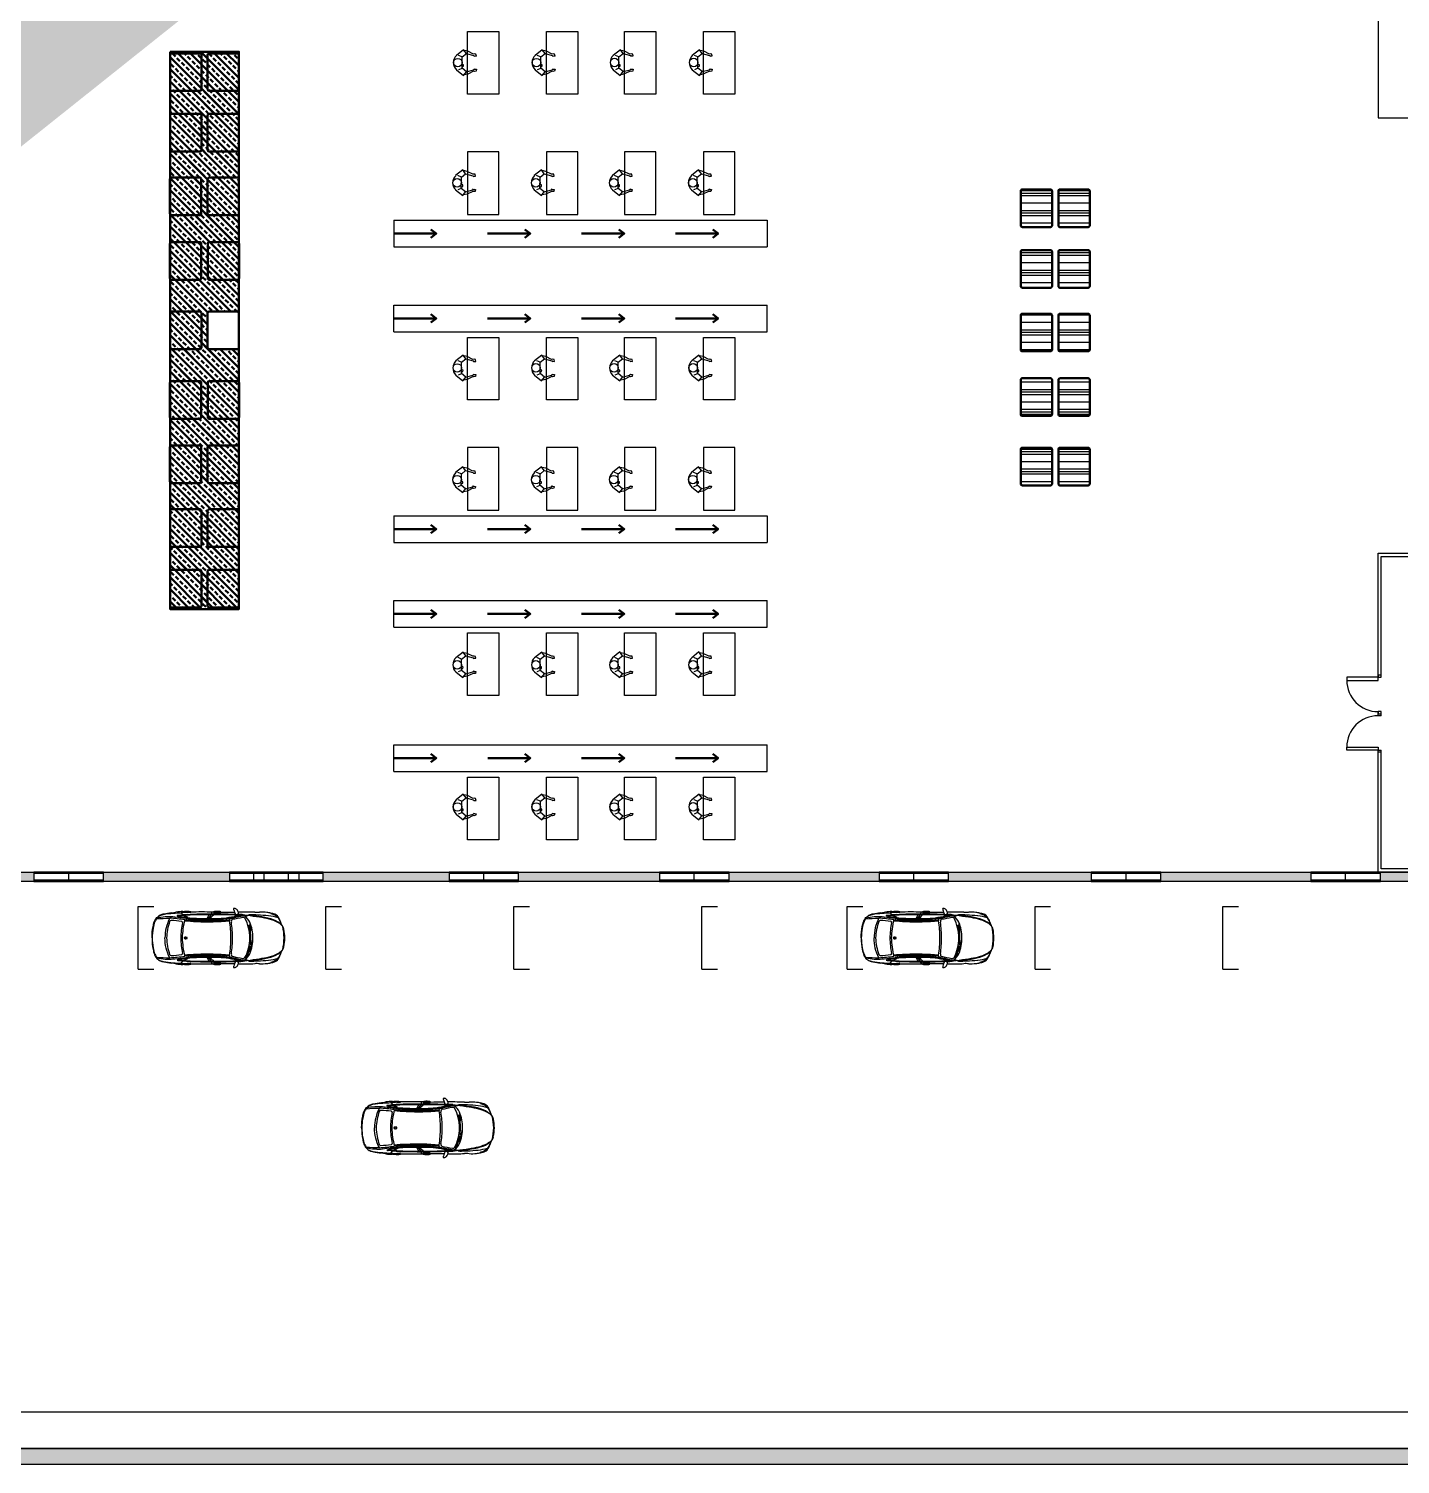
# Model space of a CAD drawing. Header units: millimetres. Extents: x -17739 to 130674, y -21116 to 94884.
# Drawn here: x 44710 to 88508, y -21116 to 24726 of the extents above; entities that cross this region are included whole.
import ezdxf

# ---------------------------------------------------------------- set-up
doc = ezdxf.new("R2010")
doc.units = ezdxf.units.MM
doc.layers.add('AM_0', color=7, linetype='Continuous', lineweight=50)
for name, color, linetype in [('Conveyor', 20, 'Continuous'), ('Doors', 7, 'Continuous'), ('freecads.com', 7, 'Continuous'), ('Hatches', 141, 'Continuous'), ('Windows', 150, 'Continuous'), ('Workstations', 7, 'Continuous')]:
    doc.layers.add(name, color=color, linetype=linetype)
pattern_1 = [(315, (24922.4, 65492.48), (193.0755, 193.0755), []), (315, (24922.4, 65299.4), (193.0755, 193.0755), [136.525, -68.2625])]

# ---------------------------------------------------------------- blocks, each defined once
blk = doc.blocks.new('Person Standing 002')
at = {"layer": 'freecads.com'}
for p, q in [((118349, 104057), (118284, 103973)), ((118366, 103991), (118349, 104032)), ((118500, 103993), (118516, 104035)), ((118583, 103978), (118515, 104060)), ((118284, 103973), (118328, 103940)), ((118301, 103923), (118292, 103965)), ((118335, 103857), (118301, 103923)), ((118328, 103940), (118367, 103991)), ((118328, 103940), (118352, 103858)), ((118333, 103846), (118335, 103857)), ((118352, 103858), (118364, 103847)), ((118366, 103991), (118499, 103993)), ((118383, 103991), (118392, 103975)), ((118392, 103975), (118408, 103975)), ((118408, 103975), (118416, 103992)), ((118499, 103993), (118539, 103944)), ((118518, 103860), (118507, 103849)), ((118539, 103944), (118518, 103860)), ((118535, 103861), (118567, 103928)), ((118537, 103849), (118535, 103861)), ((118539, 103944), (118583, 103978)), ((118567, 103928), (118575, 103969)), ((118336, 103829), (118333, 103846)), ((118358, 103824), (118336, 103829)), ((118364, 103847), (118358, 103846)), ((118358, 103846), (118358, 103824)), ((118507, 103849), (118513, 103849)), ((118513, 103849), (118513, 103827)), ((118513, 103827), (118535, 103833)), ((118535, 103833), (118537, 103849))]:
    blk.add_line(p, q, dxfattribs=at)
blk.add_circle((118432, 104042), 49.9, dxfattribs=at)
blk.add_arc((118433, 103980), 114, 44.1161, 137.682, dxfattribs=at)
blk = doc.blocks.new('Window1')
at = {"layer": 'Windows'}
for p, q in [((0.665, 0.379), (-1.558, 0.379)), ((-1.558, 0.379), (-1.558, 0.079)), ((0.665, 0.329), (-1.558, 0.329)), ((-1.558, 0.129), (0.665, 0.129)), ((-1.558, 0.079), (0.665, 0.079)), ((-0.447, 0.079), (-0.447, 0.379)), ((0.665, 0.079), (0.665, 0.379))]:
    blk.add_line(p, q, dxfattribs=at)
blk = doc.blocks.new('car.dwg')
for p, q in [((16029, -3274), (15892, -3285)), ((16029, -3268), (16049, -3268)), ((16029, -3268), (16029, -3274)), ((16046, -3262), (16049, -3268)), ((16180, -3343), (16197, -3356)), ((16287, -3154), (16288, -3158)), ((16970, -3239), (16732, -3239)), ((16875, -3388), (16880, -3375)), ((16970, -3239), (16974, -3229)), ((16970, -3239), (17256, -3239)), ((17050, -3165), (17055, -3167)), ((17055, -3167), (17122, -3167)), ((17056, -3248), (17055, -3239)), ((17106, -3139), (17105, -3146)), ((17105, -3146), (17106, -3167)), ((17106, -3167), (17105, -3179)), ((17294, -3166), (17250, -3167)), ((17782, -3296), (17794, -3257)), ((17794, -3257), (17798, -3249)), ((17798, -3249), (17801, -3244)), ((17801, -3244), (17800, -3238)), ((17801, -3244), (17803, -3250)), ((17897, -3241), (17900, -3247)), ((17900, -3247), (18032, -3253)), ((17900, -3247), (17908, -3264)), ((17908, -3264), (17903, -3269)), ((17585, -3418), (17584, -3411)), ((18252, -3588), (18257, -3585)), ((18257, -3585), (18266, -3585)), ((18263, -4294), (18268, -4294)), ((18268, -4294), (18278, -4298)), ((18288, -4254), (18281, -4255)), ((18297, -4254), (18288, -4254)), ((16029, -4786), (15892, -4775)), ((16029, -4792), (16029, -4786)), ((16029, -4792), (16049, -4792)), ((16046, -4798), (16049, -4792)), ((16180, -4717), (16197, -4704)), ((16970, -4821), (16732, -4821)), ((16875, -4672), (16880, -4685)), ((16970, -4821), (16974, -4831)), ((16970, -4821), (17256, -4821)), ((17056, -4812), (17055, -4821)), ((17585, -4642), (17584, -4649)), ((17782, -4764), (17794, -4803)), ((17794, -4803), (17798, -4812)), ((17798, -4812), (17801, -4817)), ((17801, -4817), (17800, -4822)), ((17801, -4817), (17803, -4810)), ((17897, -4819), (17900, -4813)), ((17900, -4813), (17908, -4796)), ((17900, -4813), (18032, -4807)), ((17908, -4796), (17903, -4791)), ((18147, -4707), (18150, -4709)), ((18150, -4709), (18155, -4710)), ((18220, -4511), (18201, -4571)), ((18201, -4571), (18213, -4575)), ((18213, -4575), (18231, -4514)), ((18223, -4511), (18220, -4511)), ((18229, -4493), (18223, -4511)), ((18229, -4512), (18223, -4511)), ((18233, -4496), (18229, -4512)), ((18231, -4514), (18229, -4512)), ((16287, -4906), (16288, -4902)), ((17050, -4895), (17055, -4893)), ((17055, -4893), (17122, -4893)), ((17106, -4893), (17105, -4881)), ((17105, -4915), (17106, -4893)), ((17106, -4922), (17105, -4915)), ((17294, -4895), (17250, -4893))]:
    blk.add_line(p, q)
for points in [[(14982, -4030, -0.042798), (15018, -3640, -0.030543), (15061, -3487, -0.062297), (15102, -3403, -0.036776), (15145, -3344, -0.090431), (15206, -3294, -0.068971), (15362, -3237, -0.031261), (15695, -3197, -0.012939), (15963, -3179), (16032, -3257), (15876, -3272)], [(15102, -3403), (15138, -3386, -0.025645), (15579, -3365, 0.116131), (15416, -4030, -14.662894)], [(14982, -4030, 0.042798), (15018, -4420, 0.030543), (15061, -4573, 0.062297), (15102, -4657, 0.036776), (15145, -4716, 0.090431), (15206, -4766, 0.068971), (15362, -4823, 0.031261), (15695, -4863, 0.012939), (15963, -4881), (16032, -4803), (15876, -4788)], [(15102, -4657), (15138, -4674, 0.025645), (15579, -4695, -0.116131), (15416, -4030, 14.662894)]]:
    blk.add_lwpolyline(points, format="xyb")
for points in [[(15876, -3272), (15885, -3276), (16046, -3262), (16032, -3257)], [(17125, -3159), (17250, -3159)], [(17585, -3418), (17590, -3450)], [(18295, -3894), (18296, -3958), (18305, -3957), (18301, -3894), (18295, -3894)], [(15876, -4788), (15885, -4784), (16046, -4798), (16032, -4803)], [(17585, -4642), (17590, -4610)], [(17125, -4901), (17250, -4901)]]:
    blk.add_lwpolyline(points)
for centre, radius, start, end in [((15256, -3524), 181, 103.0394, 130.5247), ((15270, -3348), 83.9, 88.3161, 141.2461), ((15505, -4896), 1576, 90.5487, 100.6231), ((15456, -3683), 462, 99.8148, 115.0977), ((16294, -8260), 5115, 97.4039, 100.3233), ((15562, -4600), 1282, 81.4644, 93.2149), ((15032, -11112), 7767, 82.2283, 85.963), ((14581, 2989), 6266, 279.6809, 281.2148), ((9415, -55579), 52630, 82.6778, 83.0837), ((16013, -4598), 1456, 89.9056, 98.4179), ((15833, -3283), 4.82, 103.7745, 152.4662), ((15833, -3280), 4.5, 193.6971, 237.0408), ((16108, -2569), 766, 248.7908, 259.6615), ((15917, -3706), 436, 95.4441, 101.2953), ((16034, -2987), 330, 240.0557, 259.2624), ((16016, -3240), 81, 107.295, 130.7946), ((16246, -6640), 3472, 91.2773, 94.6657), ((16500, -466), 2906, 259.4887, 265.5618), ((16508, -494), 2868, 259.2306, 264.8314), ((16950, -6264), 3246, 105.8537, 107.1715), ((16054, 937), 4079, 269.4517, 270.5001), ((15058, -5189), 2153, 59.2035, 63.1852), ((14481, -6325), 3422, 60.7611, 63.1027), ((16601, -9801), 6569, 90.9431, 94.9672), ((16080, -3169), 41.5, 162.701, 187.0153), ((16052, -3161), 12, 114.7262, 156.3652), ((16594, -10710), 7469, 92.7089, 94.2094), ((16126, -3441), 301, 96.9387, 105.3332), ((15408, -4584), 1463, 57.9622, 64.0308), ((16713, -13137), 9887, 88.945, 93.8072), ((16166, -3684), 547, 77.6822, 98.0216), ((16100, -3146), 7.8, 136.6977, 182.1668), ((16293, -3148), 201, 179.5343, 186.4579), ((16118, -3169), 12.1, 100.9874, 144.5305), ((16132, -3163), 23.6, 178.6361, 197.8303), ((16189, -3762), 609, 87.2338, 96.8974), ((16766, 2271), 5686, 263.5016, 269.0161), ((13134, 253977), 257163, 270.676, 270.7024), ((16209, -3289), 135, 78.5704, 86.1055), ((16234, -3165), 8.58, 34.3335, 75.4726), ((16249, -3166), 9.24, 155.6162, 187.1574), ((16237, -3161), 4.62, 337.6725, 14.278), ((16810, -17889), 14650, 90.3054, 92.2231), ((16812, 2997), 6372, 264.9362, 269.1357), ((16748, 1784), 5169, 264.7571, 269.3309), ((16280, -3156), 8.17, 14.4585, 65.6362), ((16240, -3158), 47.9, 348.733, 359.7706), ((16617, -36740), 33584, 89.3199, 90.5618), ((17228, -57939), 54710, 90.2665, 90.7705), ((16911, 3240), 6629, 268.0643, 274.0145), ((16905, 9081), 12456, 269.1288, 271.0855), ((18203, -3948), 1482, 151.4251, 157.2685), ((19228, -4761), 2723, 146.0259, 149.4219), ((18526, -4731), 2095, 134.5945, 139.6867), ((18154, -4392), 1586, 133.8317, 140.127), ((17068, -3237), 94.3, 123.7395, 175.3612), ((16412, -136470), 133242, 89.51274, 89.75822), ((17069, -7964), 4806, 90.226, 90.6346), ((17062, -3158), 12.1, 124.7297, 179.1002), ((17096, -3162), 46, 175.4755, 190.1187), ((17058, -3166), 8.9, 203.7738, 263.1089), ((17125, -3373), 235, 95.2925, 107.4223), ((16146, -107215), 103971, 89.0917, 89.4986), ((17132, -2486), 694, 263.8044, 269.8597), ((17171, -3817), 682, 82.6801, 95.6589), ((17124, -3163), 3.2, 130.0559, 189.0264), ((17095, -3171), 27.3, 7.957, 16.3147), ((17074, -3166), 47.4, 354.553, 359.2312), ((17123, -3170), 1.53, 194.7184, 272.4023), ((17154, -3252), 97, 93.5154, 109.2986), ((17199, -2248), 927, 265.3151, 272.0924), ((17165, -1358), 1822, 268.9136, 273.1443), ((17070, -57), 3318, 271.2301, 276.999), ((17196, -4238), 1084, 88.2387, 92.545), ((17114, -690), 2721, 272.0593, 281.5957), ((17229, -3222), 67.8, 75.3596, 89.6205), ((17224, -3083), 91.8, 275.1245, 285.8742), ((17243, -3165), 8.71, 26.2611, 68.5582), ((17247, -3170), 2.7, 319.1142, 3.9893), ((17243, -3162), 8.13, 343.3921, 8.4566), ((17263, -3168), 13.1, 164.5968, 187.0776), ((17299, -31443), 28204, 88.9789, 90.087), ((17235, -3307), 168, 70.5421, 82.0339), ((17250, -2962), 215, 273.9495, 280.5283), ((17287, -3155), 6.66, 8.3433, 60.3687), ((17288, -3168), 5.95, 286.6364, 344.0734), ((17235, -3161), 58.9, 1.7568, 6.5938), ((17030, 204581), 207740, 270.07275, 270.19998), ((17249, -3162), 45.6, 349.9179, 3.8013), ((16988, 155), 3548, 276.2752, 282.7332), ((15824, 7053), 10533, 279.0142, 280.9801), ((17962, 12506), 15745, 268.4801, 269.4105), ((18995, -8821), 5606, 99.3136, 104.2202), ((19246, -10332), 7154, 99.5385, 102.7972), ((19702, -12686), 9489, 100.0974, 102.277), ((17745, -3050), 19.7, 144.7542, 186.9375), ((17868, -3041), 142, 184.7206, 197.6831), ((17760, -3197), 162, 90.9718, 101.0991), ((18765, -2797), 1072, 195.5099, 199.6481), ((18355, -2964), 630, 197.8438, 203.7824), ((17761, -3119), 83.8, 61.8844, 92.3661), ((21174, -20693), 17718, 100.3671, 101.079), ((17811, -3205), 34.9, 202.6753, 234.1149), ((17093, 794), 4143, 279.5908, 281.269), ((17932, -3333), 153, 147.2423, 163.9953), ((17797, -3224), 11, 235.991, 275.8157), ((17810, -3039), 197, 266.2688, 284.3035), ((17794, -3239), 6.48, 10.4157, 32.5838), ((17748, -3145), 113, 41.7213, 62.2879), ((17826, -3169), 84.3, 254.7774, 319.4892), ((17524, -1263), 2046, 278.5969, 283.6322), ((17678, -3219), 214, 25.296, 43.7668), ((17845, -3183), 48.6, 286.9639, 319.4606), ((17685, -3216), 207, 11.3765, 25.5979), ((17858, -3194), 31.3, 319.1874, 349.243), ((17951, -30332), 27174, 89.4896, 90.1419), ((17719, -3309), 191, 20.9228, 30.3856), ((17762, -3194), 127, 357.1349, 8.1729), ((17478, -14922), 11689, 87.2061, 87.9433), ((18197, 2968), 6226, 267.2791, 268.0456), ((17508, -902), 2400, 279.4538, 281.4523), ((17943, -3005), 264, 279.3015, 293.2786), ((17904, -3691), 442, 65.5183, 76.6055), ((17836, -5667), 2414, 81.8418, 85.8186), ((18053, -3414), 71.3, 40.2428, 101.9751), ((19174, 5406), 8726, 262.5822, 263.6941), ((17830, -3701), 486, 24.2143, 58.0007), ((16861, -4025), 1410, 359.8102, 27.7965), ((16906, -1200), 2436, 299.9151, 301.4876), ((18140, -3065), 216, 280.2088, 294.7565), ((17506, -10086), 6841, 80.8176, 84.3594), ((18168, -8329), 5170, 86.9987, 89.7223), ((17436, -12002), 8769, 81.8379, 84.901), ((18293, -3456), 205, 93.7078, 107.6748), ((18307, -7227), 3975, 86.663, 90.3894), ((18494, -1439), 1727, 268.1415, 273.5267), ((18136, -11191), 7942, 84.4529, 87.0971), ((17942, -7440), 4161, 76.2866, 80.9255), ((18672, -4802), 1640, 83.8979, 92.4913), ((18433, -5099), 1795, 69.2092, 82.0333), ((18794, -3822), 653, 73.5542, 85.4181), ((18722, -5009), 1733, 73.2552, 83.9931), ((18839, -3491), 323, 55.7245, 68.6004), ((18719, -4896), 1720, 78.9301, 81.2861), ((18756, -4079), 891, 70.2978, 75.1794), ((18965, -3437), 221, 73.7567, 85.1173), ((18823, -3927), 731, 66.2007, 73.7915), ((18957, -3605), 407, 62.1217, 76.961), ((18903, -3655), 442, 52.3256, 69.7511), ((19009, -3496), 262, 55.3325, 65.4736), ((19059, -3421), 197, 44.2667, 63.3349), ((19138, -3305), 30.9, 7.1645, 49.713), ((19014, -3526), 273, 40.3689, 54.2573), ((18831, -3601), 487, 28.1254, 40.7942), ((18472, -3937), 953, 28.8458, 38.0856), ((19244, -3498), 125, 88.2579, 92.1575), ((19247, -3384), 11.7, 29.9471, 86.8773), ((19035, -3505), 256, 19.795, 29.6958), ((18347, -3832), 1023, 20.2583, 26.7015), ((17004, -4042), 2016, 170.248, 179.66), ((15966, -3849), 960, 157.3339, 171.102), ((15505, -3676), 467, 141.6789, 155.1309), ((17465, -4112), 1995, 161.3296, 177.6529), ((15631, -3503), 63.3, 93.8772, 151.8888), ((15355, -8576), 5143, 83.0583, 86.9721), ((19299, -4155), 3354, 168.8648, 177.8622), ((15975, -3503), 33, 352.8873, 88.041), ((18697, -4087), 2699, 165.622, 178.7869), ((16575, 859), 4336, 263.3749, 268.7418), ((16681, 2056), 5505, 263.7659, 269.4325), ((16866, 3706), 7193, 266.926, 275.782), ((16902, 2796), 6252, 267.4737, 276.277), ((16874, 4437), 7854, 268.4961, 272.4636), ((17597, -3409), 13.7, 132.6326, 188.8965), ((17640, -3478), 94.2, 103.4447, 123.1622), ((13857, -4021), 3777, 359.8579, 8.6918), ((17767, -3477), 119, 159.0921, 191.3734), ((14436, -4005), 3254, 359.5619, 8.9275), ((17692, -3457), 43.1, 100.5091, 148.4901), ((14433, -4088), 3852, 357.5221, 7.4665), ((15033, -4072), 3260, 356.7894, 8.5777), ((15454, -4050), 2851, 4.5463, 9.3806), ((17083, -4004), 1292, 358.8403, 22.8935), ((17088, -3722), 1212, 354.5466, 9.2497), ((17487, -3878), 809, 358.8881, 2.9129), ((16917, -3706), 1388, 354.4624, 5.891), ((17809, -3879), 491, 358.2826, 4.6012), ((18634, -4583), 1221, 61.6022, 76.0761), ((18777, -4196), 829, 45.9605, 69.3368), ((18900, -4084), 655, 45.0746, 61.2652), ((19273, -3419), 3.24, 283.4988, 7.4603), ((18280, -3939), 1126, 17.5056, 24.2266), ((19405, -3588), 53.2, 193.5026, 216.7603), ((19217, -3765), 205, 29.0464, 44.902), ((17447, -4076), 1980, 1.3352, 12.8426), ((19172, -3778), 251, 9.8724, 26.7265), ((17547, -4067), 1902, 1.1061, 10.0395), ((17004, -4018), 2016, 180.34, 189.752), ((17465, -3948), 1995, 182.3471, 198.6704), ((19299, -3905), 3354, 182.1378, 191.1352), ((18697, -3973), 2699, 181.2131, 194.378), ((16074, -4028), 11.2, 129.3585, 188.0367), ((16074, -4032), 11.2, 171.9633, 230.6415), ((16038, -5451), 1432, 86.4741, 88.8454), ((16038, -2609), 1432, 271.1546, 273.5259), ((16165, -4025), 83.9, 162.7403, 176.9625), ((16165, -4035), 83.9, 183.0375, 197.2597), ((16012, -4816), 820, 79.3541, 84.8924), ((16012, -3244), 820, 275.1076, 280.6459), ((16090, -4028), 74.7, 358.3274, 13.3812), ((16090, -4032), 74.7, 346.6188, 1.6726), ((13857, -4039), 3777, 351.3082, 0.1421), ((14436, -4055), 3254, 351.0725, 0.4381), ((16861, -4035), 1410, 332.2035, 0.1898), ((15034, -3612), 3300, 340.6071, 348.0623), ((15139, -3629), 3199, 340.2704, 347.9985), ((16256, -3921), 2057, 343.9076, 349.4401), ((16518, -3736), 1887, 337.0223, 349.7031), ((16702, -3771), 1709, 335.6721, 348.0553), ((17083, -4056), 1292, 337.1065, 1.1597), ((15454, -4050), 2851, 355.8937, 1.8601), ((17447, -3984), 1980, 347.1574, 358.6648), ((19172, -4282), 251, 333.2735, 350.1276), ((17547, -3993), 1902, 349.9605, 358.8939), ((15966, -4211), 960, 188.898, 202.6661), ((15505, -4384), 467, 204.8691, 218.3211), ((15256, -4537), 181, 229.4753, 256.9606), ((15270, -4712), 83.9, 218.7539, 271.6839), ((15505, -3164), 1576, 259.3769, 269.4513), ((15456, -4377), 462, 244.9023, 260.1852), ((15562, -3460), 1282, 266.7851, 278.5356), ((15631, -4557), 63.3, 208.1112, 266.1228), ((15032, 3052), 7767, 274.037, 277.7717), ((15355, 516), 5143, 273.0279, 276.9417), ((9415, 47519), 52630, 276.9163, 277.3222), ((15833, -4780), 4.5, 122.9592, 166.3029), ((15833, -4777), 4.82, 207.5338, 256.2255), ((16108, -5491), 766, 100.3385, 111.2092), ((15917, -4354), 436, 258.7047, 264.5559), ((16034, -5073), 330, 100.7376, 119.9443), ((16500, -7594), 2906, 94.4382, 100.5113), ((16508, -7566), 2868, 95.1686, 100.7694), ((15975, -4557), 33, 271.959, 7.1127), ((15058, -2871), 2153, 296.8148, 300.7965), ((14481, -1735), 3422, 296.8973, 299.2389), ((16601, 1741), 6569, 265.0328, 269.0569), ((16594, 2650), 7469, 265.7906, 267.2911), ((15408, -3476), 1463, 295.9692, 302.0378), ((16713, 5076), 9887, 266.1928, 271.055), ((16575, -8919), 4336, 91.2582, 96.6251), ((16681, -10116), 5505, 90.5675, 96.2341), ((16766, -10331), 5686, 90.9839, 96.4984), ((16810, 9829), 14650, 267.7769, 269.6946), ((16812, -11057), 6372, 90.8643, 95.0638), ((16748, -9844), 5169, 90.6691, 95.2429), ((16866, -11767), 7193, 84.218, 93.074), ((17228, 49879), 54710, 269.2295, 269.7335), ((16902, -10856), 6252, 83.723, 92.5263), ((16874, -12497), 7854, 87.5364, 91.5039), ((16911, -11301), 6629, 85.9855, 91.9357), ((16905, -17141), 12456, 88.9145, 90.8712), ((18203, -4112), 1482, 202.7315, 208.5749), ((19228, -3300), 2723, 210.5781, 213.9741), ((18526, -3329), 2095, 220.3133, 225.4055), ((18154, -3668), 1586, 219.873, 226.1683), ((16412, 128410), 133242, 270.24178, 270.48726), ((16146, 99155), 103971, 270.5014, 270.9083), ((17070, -8004), 3318, 83.001, 88.7699), ((17114, -7370), 2721, 78.4043, 87.9407), ((17299, 23383), 28204, 269.913, 271.0211), ((16988, -8215), 3548, 77.2668, 83.7248), ((15824, -15113), 10533, 79.0199, 80.9858), ((17962, -20566), 15745, 90.5895, 91.5199), ((17597, -4651), 13.7, 171.1035, 227.3674), ((17640, -4582), 94.2, 236.8378, 256.5553), ((18995, 761), 5606, 255.7798, 260.6864), ((17767, -4583), 119, 168.6266, 200.9079), ((17692, -4603), 43.1, 211.5099, 259.4909), ((19246, 2272), 7154, 257.2028, 260.4615), ((19702, 4626), 9489, 257.723, 259.9026), ((21174, 12633), 17718, 258.921, 259.6329), ((17811, -4855), 34.9, 125.8851, 157.3247), ((17093, -8854), 4143, 78.731, 80.4092), ((17932, -4727), 153, 196.0047, 212.7577), ((17797, -4836), 11, 84.1843, 124.009), ((17810, -5021), 197, 75.6965, 93.7312), ((17794, -4821), 6.48, 327.4162, 349.5843), ((17826, -4892), 84.3, 40.5108, 105.2226), ((17524, -6797), 2046, 76.3678, 81.4031), ((17719, -4751), 191, 329.6144, 339.0772), ((17478, 6862), 11689, 272.0567, 272.7939), ((18197, -11028), 6226, 91.9544, 92.7209), ((17508, -7158), 2400, 78.5477, 80.5462), ((17943, -5055), 264, 66.7214, 80.6985), ((17904, -4369), 442, 283.3945, 294.4817), ((17836, -2393), 2414, 274.1814, 278.1582), ((18053, -4646), 71.3, 258.0249, 319.7572), ((19174, -13466), 8726, 96.3059, 97.4178), ((17830, -4360), 486, 301.9993, 335.7857), ((16906, -6860), 2436, 58.5124, 60.0849), ((16256, -3921), 2057, 337.4478, 341.5242), ((17506, 2025), 6841, 275.6406, 279.1824), ((18140, -4996), 216, 65.2435, 79.7912), ((17436, 3941), 8769, 275.099, 278.1621), ((18170, -4390), 119, 299.6698, 315.9985), ((18293, -4604), 205, 252.3252, 266.2922), ((18155, -4376), 143, 303.0381, 316.3783), ((18307, -833), 3975, 269.6106, 273.337), ((18136, 3130), 7942, 272.9029, 275.5471), ((17942, -620), 4161, 279.0745, 283.7134), ((18433, -2961), 1795, 277.9667, 290.7908), ((18722, -3051), 1733, 276.0069, 286.7448), ((18634, -3477), 1221, 283.9239, 298.3978), ((18756, -3981), 891, 284.8206, 289.7022), ((18823, -4133), 731, 286.2085, 293.7993), ((18957, -4455), 407, 283.039, 297.8783), ((18903, -4406), 442, 290.2489, 307.6744), ((18777, -3864), 829, 290.6632, 314.0395), ((19009, -4564), 262, 294.5264, 304.6675), ((19059, -4640), 197, 296.6651, 315.7333), ((19138, -4755), 30.9, 310.287, 352.8355), ((19014, -4534), 273, 305.7427, 319.6311), ((18831, -4459), 487, 319.2058, 331.8746), ((18900, -3976), 655, 298.7348, 314.9254), ((18472, -4123), 953, 321.9144, 331.1542), ((19244, -4562), 125, 267.8425, 271.7421), ((19247, -4676), 11.7, 273.1227, 330.0529), ((19035, -4555), 256, 330.3042, 340.205), ((18347, -4229), 1023, 333.2985, 339.7417), ((19273, -4641), 3.24, 352.5397, 76.5012), ((18280, -4121), 1126, 335.7734, 342.4944), ((19405, -4472), 53.2, 143.2397, 166.4974), ((19217, -4295), 205, 315.098, 330.9536), ((16294, 200), 5115, 259.6767, 262.5961), ((14581, -11049), 6266, 78.7852, 80.3191), ((16013, -3462), 1456, 261.5821, 270.0944), ((16016, -4820), 81, 229.2054, 252.705), ((16246, -1421), 3472, 265.3343, 268.7227), ((16950, -1796), 3246, 252.8285, 254.1463), ((16054, -8997), 4079, 89.4999, 90.5483), ((16080, -4892), 41.5, 172.9847, 197.299), ((16052, -4899), 12, 203.6348, 245.2738), ((16126, -4619), 301, 254.6668, 263.0613), ((16166, -4377), 547, 261.9784, 282.3178), ((16293, -4912), 201, 173.5421, 180.4657), ((16100, -4914), 7.8, 177.8332, 223.3023), ((16132, -4897), 23.6, 162.1697, 181.3639), ((16118, -4891), 12.1, 215.4695, 259.0126), ((16189, -4298), 609, 263.1026, 272.7662), ((13134, -262037), 257163, 89.2976, 89.324), ((16209, -4771), 135, 273.8945, 281.4296), ((16234, -4896), 8.58, 284.5274, 325.6665), ((16249, -4894), 9.24, 172.8426, 204.3838), ((16237, -4899), 4.62, 345.722, 22.3275), ((16280, -4904), 8.17, 294.3638, 345.5415), ((16240, -4903), 47.9, 0.2294, 11.267), ((16617, 28680), 33584, 269.4382, 270.6801), ((17068, -4823), 94.3, 184.6388, 236.2605), ((17069, -96), 4806, 269.3654, 269.774), ((17058, -4894), 8.9, 96.8911, 156.2262), ((17096, -4898), 46, 169.8813, 184.5245), ((17062, -4902), 12.1, 180.8998, 235.2703), ((17125, -4687), 235, 252.5777, 264.7075), ((17132, -5574), 694, 90.1403, 96.1956), ((17171, -4243), 682, 264.3411, 277.3199), ((17123, -4890), 1.53, 87.5977, 165.2816), ((17074, -4894), 47.4, 0.7688, 5.447), ((17095, -4889), 27.3, 343.6853, 352.043), ((17124, -4898), 3.2, 170.9736, 229.9441), ((17154, -4808), 97, 250.7014, 266.4846), ((17199, -5813), 927, 87.9076, 94.6849), ((17165, -6703), 1822, 86.8557, 91.0864), ((17196, -3822), 1084, 267.455, 271.7613), ((17229, -4838), 67.8, 270.3795, 284.6404), ((17224, -4977), 91.8, 74.1258, 84.8755), ((17243, -4896), 8.71, 291.4418, 333.7389), ((17247, -4891), 2.7, 356.0107, 40.8858), ((17263, -4892), 13.1, 172.9224, 195.4032), ((17243, -4898), 8.13, 351.5434, 16.6079), ((17235, -4753), 168, 277.9661, 289.4579), ((17250, -5098), 215, 79.4717, 86.0505), ((17288, -4892), 5.95, 15.9266, 73.3636), ((17287, -4905), 6.66, 299.6313, 351.6567), ((17249, -4898), 45.6, 356.1987, 10.0821), ((17235, -4900), 58.9, 353.4062, 358.2432), ((17030, -212641), 207740, 89.80002, 89.92725), ((17868, -5020), 142, 162.3169, 175.2794), ((17745, -5010), 19.7, 173.0625, 215.2458), ((17760, -4863), 162, 258.9009, 269.0282), ((18765, -5263), 1072, 160.3519, 164.4901), ((18355, -5096), 630, 156.2176, 162.1562), ((17761, -4941), 83.8, 267.6339, 298.1156), ((17748, -4915), 113, 297.7121, 318.2787), ((17678, -4842), 214, 316.2332, 334.704), ((17845, -4877), 48.6, 40.5394, 73.0361), ((17685, -4844), 207, 334.4021, 348.6235), ((17858, -4866), 31.3, 10.757, 40.8126), ((17951, 22272), 27174, 269.8581, 270.5104), ((17762, -4866), 127, 351.8271, 2.8651), ((18168, 269), 5170, 270.2777, 273.0013), ((18494, -6621), 1727, 86.4733, 91.8585), ((18672, -3258), 1640, 267.5087, 276.1021), ((18794, -4238), 653, 274.5819, 286.4458), ((18839, -4569), 323, 291.3996, 304.2755), ((18719, -3164), 1720, 278.7139, 281.0699), ((18965, -4623), 221, 274.8827, 286.2433)]:
    blk.add_arc(centre, radius, start, end)

msp = doc.modelspace()

# ---------------------------------------------------------------- hatches: boundary and pattern name
h = msp.add_hatch()
h.set_pattern_fill('ZIGZAG', color=4, scale=100)
h.set_pattern_definition([(0, (-27645.86, -20808.2), (317.5, 317.5), [317.5, -317.5]), (90, (-27328.36, -20808.2), (-317.5, 317.5), [317.5, -317.5])])
h.paths.add_polyline_path([(118945, -21116), (118945, -20616), (-6197, -20616), (-6197, -21116)])
h.paths.add_polyline_path([(124945, -20616), (124945, -21116), (130674, -21116), (130674, 94884), (-17739, 94884), (-17739, -21116), (-12197, -21116), (-12197, -20616), (-17241, -20616), (-17241, 94384), (130174, 94384), (130174, -20616)])
h = msp.add_hatch()
h.set_pattern_fill('GRAVEL', color=256)
h.set_pattern_definition([(228.0127875, (-27627.5733, -20782.793), (-203.200000016, -228.599999986), [3.4172144, -338.3048364]), (184.969741, (-27629.8593, -20785.333), (304.7999998794, 25.400001447), [5.8640472, -580.540489]), (132.5104471, (-27635.7013, -20785.841), (254.000000107, -279.399999902), [4.1348152, -409.347228]), (267.273689, (-27645.6073, -20792.191), (25.400000053, 507.999999997), [5.3400452, -528.6643743]), (292.8336542, (-27645.8613, -20797.525), (-127.000000011, 304.7999999956), [5.236337, -518.3980775]), (357.273689, (-27643.8293, -20802.351), (-507.999999997, 25.400000053), [5.3400452, -528.6643743]), (37.69424047, (-27638.4953, -20802.605), (-330.1999999854, -254.000000019), [7.0619366, -699.131153]), (72.2553284, (-27632.9073, -20798.287), (177.800000048, 558.799999985), [6.6671952, -660.052566]), (121.4295656, (-27630.8753, -20791.937), (-203.200000029, 330.199999982), [5.35813, -530.455457]), (175.2363583, (-27633.6693, -20787.365), (279.399999996, -25.400000044), [6.1171328, -299.7393695]), (222.3974378, (-27639.7653, -20786.857), (-304.7999999902, -279.4000000106), [7.9107792, -783.167725]), (138.8140748, (-27620.4613, -20792.445), (-177.79999999, 152.400000012), [2.7000454, -267.3056582]), (171.4692344, (-27622.4933, -20790.667), (330.200000009, -50.799999942), [5.1368198, -508.54639]), (225, (-27627.573, -20789.905), (-4e-15, -25.4), [3.5920934, -32.328931]), (203.1985905, (-27629.3513, -20786.857), (127.000000003, 50.79999999), [1.9344132, -191.5062237]), (291.8014095, (-27631.1293, -20787.619), (-25.4, 76.2), [2.7356562, -134.04753]), (30.9637565, (-27630.1133, -20790.159), (76.2, 50.8), [4.4431966, -143.6629815]), (161.565051, (-27626.303, -20787.873), (50.8, -25.4), [3.2128714, -77.108981]), (16.3895403, (-27645.8613, -20787.619), (254, 76.2), [4.50088, -445.5882667]), (70.3461759, (-27641.5433, -20786.349), (-101.60000001, -279.399999997), [3.7759894, -373.8221568]), (293.1985905, (-27626.3033, -20782.793), (-50.79999999, 127.000000004), [3.868801, -189.571836]), (343.6104597, (-27624.7793, -20786.349), (-254.000000005, 76.199999982), [4.50088, -445.5882667]), (339.4439548, (-27645.8613, -20803.367), (-127, 50.8), [4.340352, -212.677343]), (294.7751406, (-27641.7973, -20804.891), (-127.000000151, 279.399999931), [3.6367212, -360.0359338]), (66.8014095, (-27626.0493, -20808.193), (50.79999999, 127.000000003), [3.868801, -189.571836]), (17.3540246, (-27624.5253, -20804.637), (-330.199999993, -101.600000021), [4.2578274, -421.5237598]), (69.4439548, (-27638.4953, -20808.193), (-50.8, -127), [2.170176, -214.847519]), (101.3099325, (-27627.5733, -20808.193), (-25.4, 101.6), [1.295146, -128.2199496]), (165.9637565, (-27627.827, -20806.923), (76.2, -25.4), [5.236337, -99.490546]), (186.009006, (-27632.9073, -20805.653), (253.999999999, 25.400000013), [4.85267, -480.4136486]), (303.6900675, (-27630.113, -20792.445), (-25.4, 50.8), [3.6632388, -87.9177636]), (353.1572266, (-27628.0813, -20795.493), (431.8000000027, -50.7999999774), [6.3955676, -633.1600907]), (60.9453959, (-27621.7313, -20796.255), (-101.600000003, -177.8), [2.6150824, -258.893923]), (90, (-27620.46, -20793.97), (-25.4, 25.4), [1.524, -23.876]), (120.2564372, (-27633.4153, -20804.891), (101.599999988, -177.800000007), [3.5286696, -349.3394077]), (48.0127875, (-27635.1933, -20801.843), (203.200000017, 228.599999985), [6.8344288, -334.887622]), (0, (-27630.62, -20796.763), (25.4, 25.4), [6.604, -18.796]), (325.3048465, (-27624.0173, -20796.763), (254.000000096, -177.799999863), [4.0160956, -397.5931672]), (254.054604, (-27620.7153, -20799.049), (-25.4, -101.6), [3.6982908, -181.2165004]), (207.64597536, (-27621.7313, -20802.605), (-482.600000018, -253.999999966), [6.021451, -596.1246442]), (175.42607874, (-27627.0653, -20805.399), (-330.2, 25.4), [6.3702946, -630.6584646])])
edge = h.paths.add_edge_path()
edge.add_line((-6197, -19436), (-6197, 76756))
edge.add_arc((-4197, 76756), 2000, 90, 180)
edge.add_line((-4197, 78756), (116945, 78756))
at = {"layer": 'AM_0', "true_color": 0x939598}
h = msp.add_hatch(dxfattribs=at)
h.set_pattern_fill('ANSI33', color=252, scale=43, angle=-90)
h.set_pattern_definition(pattern_1)
h.paths.add_polyline_path([(50472, 22739, -0.414214), (50422, 22789), (50422, 23889, -0.414214), (50472, 23939), (51372, 23939, -0.414214), (51422, 23889), (51422, 23992), (49222, 23992), (49222, 6192), (51422, 6192), (51422, 14542, -0.414214), (51372, 14492), (50472, 14492, -0.414214), (50422, 14542), (50422, 15642, -0.414214), (50472, 15692), (51372, 15692, -0.414214), (51422, 15642), (51422, 16746, -0.317724), (51375, 16712), (50475, 16712, -0.414214), (50425, 16762), (50425, 17862, -0.414214), (50475, 17912), (51375, 17912, -0.317724), (51422, 17879), (51422, 18810, -0.345541), (51374, 18772), (50474, 18772, -0.414214), (50424, 18822), (50424, 19922, -0.414214), (50474, 19972), (51374, 19972, -0.345541), (51422, 19934), (51422, 20853, -0.414214), (51372, 20803), (50472, 20803, -0.414214), (50422, 20853), (50422, 21953, -0.414214), (50472, 22003), (51372, 22003, -0.414214), (51422, 21953), (51422, 22789, -0.414214), (51372, 22739)])
h.paths.add_polyline_path([(49222, 21953, -0.414214), (49272, 22003), (50172, 22003, -0.414214), (50222, 21953), (50222, 20853, -0.414214), (50172, 20803), (49272, 20803, -0.414214), (49222, 20853), (49222, 19934, -0.345541), (49271, 19972), (50171, 19972, -0.414214), (50221, 19922), (50221, 18822, -0.414214), (50171, 18772), (49271, 18772, -0.345541), (49222, 18810), (49222, 17879, -0.317724), (49270, 17912), (50170, 17912, -0.414214), (50220, 17862), (50220, 16762, -0.414214), (50170, 16712), (49270, 16712, -0.317724), (49222, 16746), (49222, 15642, -0.414214), (49272, 15692), (50172, 15692, -0.414214), (50222, 15642), (50222, 14542, -0.414214), (50172, 14492), (49272, 14492, -0.414214), (49222, 14542), (49222, 6192), (51422, 6192), (51422, 23992), (49222, 23992), (49222, 23889, -0.414214), (49272, 23939), (50172, 23939, -0.414214), (50222, 23889), (50222, 22789, -0.414214), (50172, 22739), (49272, 22739, -0.414214), (49222, 22789)], flags=0)
h.paths.add_polyline_path([(50170, 13473, -0.414214), (50220, 13423), (50220, 12323, -0.414214), (50170, 12273), (49270, 12273, -0.317724), (49222, 12306), (49222, 11375, -0.345541), (49271, 11413), (50171, 11413, -0.414214), (50221, 11363), (50221, 10263, -0.414214), (50171, 10213), (49271, 10213, -0.345541), (49222, 10251), (49222, 6192), (51422, 6192), (51422, 23992), (49222, 23992), (49222, 15642, -0.414214), (49272, 15692), (50172, 15692, -0.414214), (50222, 15642), (50222, 14542, -0.414214), (50172, 14492), (49272, 14492, -0.414214), (49222, 14542), (49222, 13439, -0.317724), (49270, 13473)])
h.paths.add_polyline_path([(50172, 7446, -0.414214), (50222, 7396), (50222, 6296, -0.414214), (50172, 6246), (49272, 6246, -0.414214), (49222, 6296), (49222, 6192), (51422, 6192), (51422, 23992), (49222, 23992), (49222, 9332, -0.414214), (49272, 9382), (50172, 9382, -0.414214), (50222, 9332), (50222, 8232, -0.414214), (50172, 8182), (49272, 8182, -0.414214), (49222, 8232), (49222, 7396, -0.414214), (49272, 7446)], flags=16)
h = msp.add_hatch(dxfattribs=at)
h.set_pattern_fill('ANSI33', color=252, scale=43, angle=-90)
h.set_pattern_definition(pattern_1)
h.paths.add_polyline_path([(50472, 14492, -0.414214), (50422, 14542), (50422, 15642, -0.414214), (50472, 15692), (51372, 15692, -0.414214), (51422, 15642), (51422, 23992), (49222, 23992), (49222, 6192), (51422, 6192), (51422, 6296, -0.414214), (51372, 6246), (50472, 6246, -0.414214), (50422, 6296), (50422, 7396, -0.414214), (50472, 7446), (51372, 7446, -0.414214), (51422, 7396), (51422, 8232, -0.414214), (51372, 8182), (50472, 8182, -0.414214), (50422, 8232), (50422, 9332, -0.414214), (50472, 9382), (51372, 9382, -0.414214), (51422, 9332), (51422, 10251, -0.345541), (51374, 10213), (50474, 10213, -0.414214), (50424, 10263), (50424, 11363, -0.414214), (50474, 11413), (51374, 11413, -0.345541), (51422, 11375), (51422, 12306, -0.317724), (51375, 12273), (50475, 12273, -0.414214), (50425, 12323), (50425, 13423, -0.414214), (50475, 13473), (51375, 13473, -0.317724), (51422, 13439), (51422, 14542, -0.414214), (51372, 14492)])
at = {"layer": 'Hatches'}
h = msp.add_hatch(color=256, dxfattribs=at)
h.dxf.hatch_style = 1
h.paths.add_polyline_path([(18812, -2206), (18812, -2506), (23601, -2506), (23601, -2206)])
h.paths.add_polyline_path([(25824, -2206), (25824, -2506), (31129, -2506), (31129, -2206)])
h.paths.add_polyline_path([(33353, -2206), (33353, -2506), (38142, -2506), (38142, -2206)])
h.paths.add_polyline_path([(44878, -2506), (44878, -2206), (40365, -2206), (40365, -2506)])
h.paths.add_polyline_path([(47101, -2206), (47101, -2506), (51118, -2506), (51118, -2206)])
h.paths.add_polyline_path([(58130, -2506), (58130, -2206), (54113, -2206), (54113, -2506)])
h.paths.add_polyline_path([(60354, -2206), (60354, -2506), (64850, -2506), (64850, -2206)])
h.paths.add_polyline_path([(71862, -2506), (71862, -2206), (67073, -2206), (67073, -2506)])
h.paths.add_polyline_path([(78639, -2506), (78639, -2206), (74085, -2206), (74085, -2506)])
h.paths.add_polyline_path([(85651, -2506), (85651, -2206), (80862, -2206), (80862, -2506)])
h.paths.add_polyline_path([(92384, -2506), (92384, -2206), (87875, -2206), (87875, -2506)])
h.paths.add_polyline_path([(94607, -2206), (94607, -2506), (99396, -2505), (99396, -2205)])
h.paths.add_polyline_path([(105007, -2505), (105005, -2205), (101620, -2205), (101620, -2505)])
at = {"layer": 'Workstations'}
h = msp.add_hatch(dxfattribs=at)
h.set_pattern_fill('PLASTI', color=256, scale=100)
h.set_pattern_definition([(0, (-4537.66, -4094.9), (0, 635), []), (0, (-4537.66, -4015.5), (0, 635), []), (0, (-4537.66, -3936.1), (0, 635), []), (0, (-4537.66, -3698), (0, 635), [])])
edge = h.paths.add_edge_path()
edge.add_line((77386, 13514), (77386, 12414))
edge.add_arc((77336, 12414), 50, -90, 0, ccw=False)
edge.add_line((77336, 12364), (76436, 12364))
edge.add_arc((76436, 12414), 50, 180, 270, ccw=False)
edge.add_line((76386, 12414), (76386, 13514))
edge.add_arc((76436, 13514), 50, 90, 180, ccw=False)
edge.add_line((76436, 13564), (77336, 13564))
edge.add_arc((77336, 13514), 50, 0, 90, ccw=False)
edge = h.paths.add_edge_path()
edge.add_line((77387, 15574), (77387, 14474))
edge.add_arc((77337, 14474), 50, -90, 0, ccw=False)
edge.add_line((77337, 14424), (76437, 14424))
edge.add_arc((76437, 14474), 50, 180, 270, ccw=False)
edge.add_line((76387, 14474), (76387, 15574))
edge.add_arc((76437, 15574), 50, 90, 180, ccw=False)
edge.add_line((76437, 15624), (77337, 15624))
edge.add_arc((77337, 15574), 50, 0, 90, ccw=False)
edge = h.paths.add_edge_path()
edge.add_line((77389, 17605), (77389, 16505))
edge.add_arc((77339, 16505), 50, -90, 0, ccw=False)
edge.add_line((77339, 16455), (76439, 16455))
edge.add_arc((76439, 16505), 50, 180, 270, ccw=False)
edge.add_line((76389, 16505), (76389, 17605))
edge.add_arc((76439, 17605), 50, 90, 180, ccw=False)
edge.add_line((76439, 17655), (77339, 17655))
edge.add_arc((77339, 17605), 50, 0, 90, ccw=False)
edge = h.paths.add_edge_path()
edge.add_line((77389, 19541), (77389, 18441))
edge.add_arc((77339, 18441), 50, -90, 0, ccw=False)
edge.add_line((77339, 18391), (76439, 18391))
edge.add_arc((76439, 18441), 50, 180, 270, ccw=False)
edge.add_line((76389, 18441), (76389, 19541))
edge.add_arc((76439, 19541), 50, 90, 180, ccw=False)
edge.add_line((76439, 19591), (77339, 19591))
edge.add_arc((77339, 19541), 50, 0, 90, ccw=False)
edge = h.paths.add_edge_path()
edge.add_line((77591, 13514), (77591, 12414))
edge.add_arc((77641, 12414), 50, 180, 270)
edge.add_line((77641, 12364), (78541, 12364))
edge.add_arc((78541, 12414), 50, 270, 360)
edge.add_line((78591, 12414), (78591, 13514))
edge.add_arc((78541, 13514), 50, 0, 90)
edge.add_line((78541, 13564), (77641, 13564))
edge.add_arc((77641, 13514), 50, 90, 180)
edge = h.paths.add_edge_path()
edge.add_line((77590, 15574), (77590, 14474))
edge.add_arc((77640, 14474), 50, 180, 270)
edge.add_line((77640, 14424), (78540, 14424))
edge.add_arc((78540, 14474), 50, 270, 360)
edge.add_line((78590, 14474), (78590, 15574))
edge.add_arc((78540, 15574), 50, 0, 90)
edge.add_line((78540, 15624), (77640, 15624))
edge.add_arc((77640, 15574), 50, 90, 180)
edge = h.paths.add_edge_path()
edge.add_line((77589, 17605), (77589, 16505))
edge.add_arc((77639, 16505), 50, 180, 270)
edge.add_line((77639, 16455), (78539, 16455))
edge.add_arc((78539, 16505), 50, 270, 360)
edge.add_line((78589, 16505), (78589, 17605))
edge.add_arc((78539, 17605), 50, 0, 90)
edge.add_line((78539, 17655), (77639, 17655))
edge.add_arc((77639, 17605), 50, 90, 180)
edge = h.paths.add_edge_path()
edge.add_line((77589, 19541), (77589, 18441))
edge.add_arc((77639, 18441), 50, 180, 270)
edge.add_line((77639, 18391), (78539, 18391))
edge.add_arc((78539, 18441), 50, 270, 360)
edge.add_line((78589, 18441), (78589, 19541))
edge.add_arc((78539, 19541), 50, 0, 90)
edge.add_line((78539, 19591), (77639, 19591))
edge.add_arc((77639, 19541), 50, 90, 180)
edge = h.paths.add_edge_path()
edge.add_line((76389, 11294), (76389, 10194))
edge.add_arc((76439, 10194), 50, 180, 270)
edge.add_line((76439, 10144), (77339, 10144))
edge.add_arc((77339, 10194), 50, 270, 360)
edge.add_line((77389, 10194), (77389, 11294))
edge.add_arc((77339, 11294), 50, 0, 90)
edge.add_line((77339, 11344), (76439, 11344))
edge.add_arc((76439, 11294), 50, 90, 180)
edge = h.paths.add_edge_path()
edge.add_line((77589, 11294), (77589, 10194))
edge.add_arc((77639, 10194), 50, 180, 270)
edge.add_line((77639, 10144), (78539, 10144))
edge.add_arc((78539, 10194), 50, 270, 360)
edge.add_line((78589, 10194), (78589, 11294))
edge.add_arc((78539, 11294), 50, 0, 90)
edge.add_line((78539, 11344), (77639, 11344))
edge.add_arc((77639, 11294), 50, 90, 180)

# ---------------------------------------------------------------- linework, layer by layer
for p, q in [((48202, -5309), (48202, -3309)), ((48202, -3309), (48702, -3309)), ((54202, -5309), (54202, -3309)), ((54202, -3309), (54702, -3309)), ((60202, -5309), (60202, -3309)), ((60202, -3309), (60702, -3309)), ((66202, -5309), (66202, -3309)), ((66202, -3309), (66702, -3309)), ((70843, -5309), (70843, -3309)), ((70843, -3309), (71343, -3309)), ((76843, -5309), (76843, -3309)), ((76843, -3309), (77343, -3309)), ((82843, -5309), (82843, -3309)), ((82843, -3309), (83343, -3309)), ((48202, -5309), (48702, -5309)), ((54202, -5309), (54702, -5309)), ((60202, -5309), (60702, -5309)), ((66202, -5309), (66702, -5309)), ((70843, -5309), (71343, -5309)), ((76843, -5309), (77343, -5309)), ((82843, -5309), (83343, -5309)), ((-6197, -19436), (118945, -19436)), ((-6197, -20616), (118945, -20616))]:
    msp.add_line(p, q)
for points in [[(118945, -20616), (-16279, -20616), (-16279, 93409), (128973, 93409), (128973, -20616), (124945, -20616)], [(87797, 3918), (87797, 7976), (105005, 7976), (105005, -2205), (87797, -2205), (87797, 1687)], [(87897, 4018), (87897, 7876), (104905, 7876), (104905, -2105), (87897, -2105), (87897, 1687)], [(87797, 2787), (87797, 2918)], [(87897, 2787), (87897, 2918)], [(13477, -2206), (105005, -2205), (105007, -2505), (13477, -2506), (13477, -2505)], [(-6197, -20616), (118945, -20616)], [(-6197, -21116), (118945, -21116)]]:
    msp.add_lwpolyline(points)
at = {"layer": 'AM_0'}
msp.add_lwpolyline([(49222, 23992), (49222, 6192), (51422, 6192), (51422, 23992)], close=True, dxfattribs=at)
for points in [[(50222, 23889), (50222, 22789, -0.414214), (50172, 22739), (49272, 22739, -0.414214), (49222, 22789), (49222, 23889, -0.414214), (49272, 23939), (50172, 23939, -0.414214)], [(50422, 23889), (50422, 22789, 0.414214), (50472, 22739), (51372, 22739, 0.414214), (51422, 22789), (51422, 23889, 0.414214), (51372, 23939), (50472, 23939, 0.414214)], [(50222, 21953), (50222, 20853, -0.414214), (50172, 20803), (49272, 20803, -0.414214), (49222, 20853), (49222, 21953, -0.414214), (49272, 22003), (50172, 22003, -0.414214)], [(50422, 21953), (50422, 20853, 0.414214), (50472, 20803), (51372, 20803, 0.414214), (51422, 20853), (51422, 21953, 0.414214), (51372, 22003), (50472, 22003, 0.414214)], [(50221, 19922), (50221, 18822, -0.414214), (50171, 18772), (49271, 18772, -0.414214), (49221, 18822), (49221, 19922, -0.414214), (49271, 19972), (50171, 19972, -0.414214)], [(50424, 19922), (50424, 18822, 0.414214), (50474, 18772), (51374, 18772, 0.414214), (51424, 18822), (51424, 19922, 0.414214), (51374, 19972), (50474, 19972, 0.414214)], [(77389, 19541), (77389, 18441, -0.414214), (77339, 18391), (76439, 18391, -0.414214), (76389, 18441), (76389, 19541, -0.414214), (76439, 19591), (77339, 19591, -0.414214)], [(77589, 19541), (77589, 18441, 0.414214), (77639, 18391), (78539, 18391, 0.414214), (78589, 18441), (78589, 19541, 0.414214), (78539, 19591), (77639, 19591, 0.414214)], [(50220, 17862), (50220, 16762, -0.414214), (50170, 16712), (49270, 16712, -0.414214), (49220, 16762), (49220, 17862, -0.414214), (49270, 17912), (50170, 17912, -0.414214)], [(50425, 17862), (50425, 16762, 0.414214), (50475, 16712), (51375, 16712, 0.414214), (51425, 16762), (51425, 17862, 0.414214), (51375, 17912), (50475, 17912, 0.414214)], [(77389, 17605), (77389, 16505, -0.414214), (77339, 16455), (76439, 16455, -0.414214), (76389, 16505), (76389, 17605, -0.414214), (76439, 17655), (77339, 17655, -0.414214)], [(77589, 17605), (77589, 16505, 0.414214), (77639, 16455), (78539, 16455, 0.414214), (78589, 16505), (78589, 17605, 0.414214), (78539, 17655), (77639, 17655, 0.414214)], [(49222, 15642), (49222, 14542, 0.414214), (49272, 14492), (50172, 14492, 0.414214), (50222, 14542), (50222, 15642, 0.414214), (50172, 15692), (49272, 15692, 0.414214)], [(50422, 15642), (50422, 14542, 0.414214), (50472, 14492), (51372, 14492, 0.414214), (51422, 14542), (51422, 15642, 0.414214), (51372, 15692), (50472, 15692, 0.414214)], [(77387, 15574), (77387, 14474, -0.414214), (77337, 14424), (76437, 14424, -0.414214), (76387, 14474), (76387, 15574, -0.414214), (76437, 15624), (77337, 15624, -0.414214)], [(77590, 15574), (77590, 14474, 0.414214), (77640, 14424), (78540, 14424, 0.414214), (78590, 14474), (78590, 15574, 0.414214), (78540, 15624), (77640, 15624, 0.414214)], [(50220, 12323), (50220, 13423, 0.414214), (50170, 13473), (49270, 13473, 0.414214), (49220, 13423), (49220, 12323, 0.414214), (49270, 12273), (50170, 12273, 0.414214)], [(50425, 12323), (50425, 13423, -0.414214), (50475, 13473), (51375, 13473, -0.414214), (51425, 13423), (51425, 12323, -0.414214), (51375, 12273), (50475, 12273, -0.414214)], [(77386, 13514), (77386, 12414, -0.414214), (77336, 12364), (76436, 12364, -0.414214), (76386, 12414), (76386, 13514, -0.414214), (76436, 13564), (77336, 13564, -0.414214)], [(77591, 13514), (77591, 12414, 0.414214), (77641, 12364), (78541, 12364, 0.414214), (78591, 12414), (78591, 13514, 0.414214), (78541, 13564), (77641, 13564, 0.414214)], [(50221, 10263), (50221, 11363, 0.414214), (50171, 11413), (49271, 11413, 0.414214), (49221, 11363), (49221, 10263, 0.414214), (49271, 10213), (50171, 10213, 0.414214)], [(50424, 10263), (50424, 11363, -0.414214), (50474, 11413), (51374, 11413, -0.414214), (51424, 11363), (51424, 10263, -0.414214), (51374, 10213), (50474, 10213, -0.414214)], [(76389, 11294), (76389, 10194, 0.414214), (76439, 10144), (77339, 10144, 0.414214), (77389, 10194), (77389, 11294, 0.414214), (77339, 11344), (76439, 11344, 0.414214)], [(77589, 11294), (77589, 10194, 0.414214), (77639, 10144), (78539, 10144, 0.414214), (78589, 10194), (78589, 11294, 0.414214), (78539, 11344), (77639, 11344, 0.414214)], [(50222, 8232), (50222, 9332, 0.414214), (50172, 9382), (49272, 9382, 0.414214), (49222, 9332), (49222, 8232, 0.414214), (49272, 8182), (50172, 8182, 0.414214)], [(50422, 8232), (50422, 9332, -0.414214), (50472, 9382), (51372, 9382, -0.414214), (51422, 9332), (51422, 8232, -0.414214), (51372, 8182), (50472, 8182, -0.414214)], [(50222, 6296), (50222, 7396, 0.414214), (50172, 7446), (49272, 7446, 0.414214), (49222, 7396), (49222, 6296, 0.414214), (49272, 6246), (50172, 6246, 0.414214)], [(50422, 6296), (50422, 7396, -0.414214), (50472, 7446), (51372, 7446, -0.414214), (51422, 7396), (51422, 6296, -0.414214), (51372, 6246), (50472, 6246, -0.414214)]]:
    msp.add_lwpolyline(points, format="xyb", close=True, dxfattribs=at)
at = {"layer": 'AM_0', "color": 2}
for points in [[(56365, 18186), (57724, 18186)], [(56365, 18186), (57724, 18186)], [(57553, 18318), (57724, 18186), (57553, 18053)], [(59365, 18186), (60724, 18186)], [(59365, 18186), (60724, 18186)], [(60553, 18318), (60724, 18186), (60553, 18053)], [(62365, 18186), (63724, 18186)], [(62365, 18186), (63724, 18186)], [(63553, 18318), (63724, 18186), (63553, 18053)], [(65365, 18186), (66724, 18186)], [(65365, 18186), (66724, 18186)], [(66553, 18318), (66724, 18186), (66553, 18053)], [(57553, 15607), (57724, 15475), (57553, 15343)], [(60553, 15607), (60724, 15475), (60553, 15343)], [(63553, 15607), (63724, 15475), (63553, 15343)], [(66553, 15607), (66724, 15475), (66553, 15343)], [(56365, 15475), (57724, 15475)], [(56365, 15475), (57724, 15475)], [(59365, 15475), (60724, 15475)], [(59365, 15475), (60724, 15475)], [(62365, 15475), (63724, 15475)], [(62365, 15475), (63724, 15475)], [(65365, 15475), (66724, 15475)], [(65365, 15475), (66724, 15475)], [(56365, 8748), (57724, 8748)], [(56365, 8748), (57724, 8748)], [(57553, 8880), (57724, 8748), (57553, 8616)], [(59365, 8748), (60724, 8748)], [(59365, 8748), (60724, 8748)], [(60553, 8880), (60724, 8748), (60553, 8616)], [(62365, 8748), (63724, 8748)], [(62365, 8748), (63724, 8748)], [(63553, 8880), (63724, 8748), (63553, 8616)], [(65365, 8748), (66724, 8748)], [(65365, 8748), (66724, 8748)], [(66553, 8880), (66724, 8748), (66553, 8616)], [(56365, 6038), (57724, 6038)], [(56365, 6038), (57724, 6038)], [(57553, 6170), (57724, 6038), (57553, 5905)], [(59365, 6038), (60724, 6038)], [(59365, 6038), (60724, 6038)], [(60553, 6170), (60724, 6038), (60553, 5905)], [(62365, 6038), (63724, 6038)], [(62365, 6038), (63724, 6038)], [(63553, 6170), (63724, 6038), (63553, 5905)], [(65365, 6038), (66724, 6038)], [(65365, 6038), (66724, 6038)], [(66553, 6170), (66724, 6038), (66553, 5905)], [(56366, 1435), (57724, 1435)], [(56366, 1435), (57724, 1435)], [(57554, 1567), (57724, 1435), (57554, 1302)], [(59366, 1435), (60724, 1435)], [(59366, 1435), (60724, 1435)], [(60554, 1567), (60724, 1435), (60554, 1302)], [(62366, 1435), (63724, 1435)], [(62366, 1435), (63724, 1435)], [(63554, 1567), (63724, 1435), (63554, 1302)], [(65366, 1435), (66724, 1435)], [(65366, 1435), (66724, 1435)], [(66554, 1567), (66724, 1435), (66554, 1302)]]:
    msp.add_lwpolyline(points, dxfattribs=at)
at = {"layer": 'Conveyor'}
for p, q in [((56366, 18611), (56365, 17761)), ((56366, 18611), (68290, 18611)), ((68290, 18611), (68289, 17761)), ((56365, 17761), (68289, 17761)), ((56365, 15900), (68289, 15900)), ((56366, 15050), (56365, 15900)), ((68290, 15050), (68289, 15900)), ((56366, 15050), (68290, 15050)), ((56366, 9173), (56365, 8323)), ((56366, 9173), (68290, 9173)), ((68290, 9173), (68289, 8323)), ((56365, 8323), (68289, 8323)), ((56365, 6463), (68289, 6463)), ((56366, 5613), (56365, 6463)), ((68290, 5613), (68289, 6463)), ((56366, 5613), (68290, 5613)), ((56366, 1860), (68290, 1860)), ((56366, 1010), (56366, 1860)), ((68290, 1010), (68290, 1860)), ((56366, 1010), (68290, 1010))]:
    msp.add_line(p, q, dxfattribs=at)
at = {"layer": 'Doors'}
for points in [[(87797, 3918), (87797, 4018), (86797, 4018), (86797, 3918)], [(87797, 1787), (87797, 1687), (86797, 1687), (86797, 1787)]]:
    msp.add_lwpolyline(points, close=True, dxfattribs=at)
for points in [[(87897, 4084), (87797, 4084), (87797, 4018), (87897, 4018)], [(87897, 2918), (87797, 2918), (87797, 2853), (87897, 2853)], [(87897, 2787), (87797, 2787), (87797, 2853), (87897, 2853)], [(87897, 1621), (87797, 1621), (87797, 1687), (87897, 1687)]]:
    msp.add_lwpolyline(points, dxfattribs=at)
for centre, start, end in [((87797, 3918), 180, 270), ((87797, 1787), 90, 180)]:
    msp.add_arc(centre, 1000, start, end, dxfattribs=at)
at = {"layer": 'Workstations', "color": 2}
msp.add_lwpolyline([(87797, 34634), (87797, 21884), (104797, 21884), (104797, 51884), (87797, 51884), (87797, 39134)], dxfattribs=at)
at = {"layer": 'Workstations'}
for points in [[(58723, 24636), (59723, 24636), (59723, 22636), (58723, 22636)], [(61243, 24636), (62243, 24636), (62243, 22636), (61243, 22636)], [(63738, 24636), (64738, 24636), (64738, 22636), (63738, 22636)], [(66258, 24636), (67258, 24636), (67258, 22636), (66258, 22636)], [(58723, 18791), (59723, 18791), (59723, 20791), (58723, 20791)], [(61243, 18791), (62243, 18791), (62243, 20791), (61243, 20791)], [(63738, 18791), (64738, 18791), (64738, 20791), (63738, 20791)], [(66258, 18791), (67258, 18791), (67258, 20791), (66258, 20791)], [(58723, 14870), (59723, 14870), (59723, 12870), (58723, 12870)], [(61243, 14870), (62243, 14870), (62243, 12870), (61243, 12870)], [(63738, 14870), (64738, 14870), (64738, 12870), (63738, 12870)], [(66258, 14870), (67258, 14870), (67258, 12870), (66258, 12870)], [(58723, 9354), (59723, 9354), (59723, 11354), (58723, 11354)], [(61243, 9354), (62243, 9354), (62243, 11354), (61243, 11354)], [(63738, 9354), (64738, 9354), (64738, 11354), (63738, 11354)], [(66258, 9354), (67258, 9354), (67258, 11354), (66258, 11354)], [(58723, 5433), (59723, 5433), (59723, 3433), (58723, 3433)], [(61243, 5433), (62243, 5433), (62243, 3433), (61243, 3433)], [(63738, 5433), (64738, 5433), (64738, 3433), (63738, 3433)], [(66258, 5433), (67258, 5433), (67258, 3433), (66258, 3433)], [(58723, 829), (59723, 829), (59723, -1171), (58723, -1171)], [(61243, 829), (62243, 829), (62243, -1171), (61243, -1171)], [(63738, 829), (64738, 829), (64738, -1171), (63738, -1171)], [(66258, 829), (67258, 829), (67258, -1171), (66258, -1171)]]:
    msp.add_lwpolyline(points, close=True, dxfattribs=at)

# ---------------------------------------------------------------- block references
for name, p, xscale, yscale, zscale in [('Window1', (46436, -2584), 1000, 1000, 1000), ('Window1', (52676, -2584), 1000, 1000, 1000), ('Window1', (53448, -2584), 1000, 1000, 1000), ('Window1', (59689, -2584), 1000, 1000, 1000), ('Window1', (66408, -2584), 1000, 1000, 1000), ('Window1', (73420, -2584), 1000, 1000, 1000), ('Window1', (80197, -2584), 1000, 1000, 1000), ('Window1', (87210, -2584), 1000, 1000, 1000), ('car.dwg', (34427, -484), 0.9491468223517814, 0.9491468223517814, 0.9491468223517814), ('car.dwg', (57070, -484), 0.9491468223517814, 0.9491468223517814, 0.9491468223517814), ('car.dwg', (41121, -6549), 0.9491468223517814, 0.9491468223517814, 0.9491468223517814)]:
    msp.add_blockref(name, p, dxfattribs=dict(xscale=xscale, yscale=yscale, zscale=zscale))
at = {"layer": 'Workstations', "xscale": 2.736829376178878, "yscale": 2.736829376178878, "zscale": 2.736829376178878, "rotation": 88.93335084203653}
for p in [(337077, -305729), (339588, -305729), (342081, -305728), (344606, -305728), (337050, -309567), (339562, -309566), (342054, -309566), (344580, -309566), (337058, -315480), (339570, -315479), (342062, -315479), (344588, -315479), (337050, -319047), (339562, -319047), (342054, -319046), (344579, -319046), (337058, -324960), (339569, -324960), (342062, -324959), (344587, -324959), (337064, -329499), (339575, -329498), (342067, -329498), (344593, -329497)]:
    msp.add_blockref('Person Standing 002', p, dxfattribs=at)

doc.saveas('drawing.dxf')
